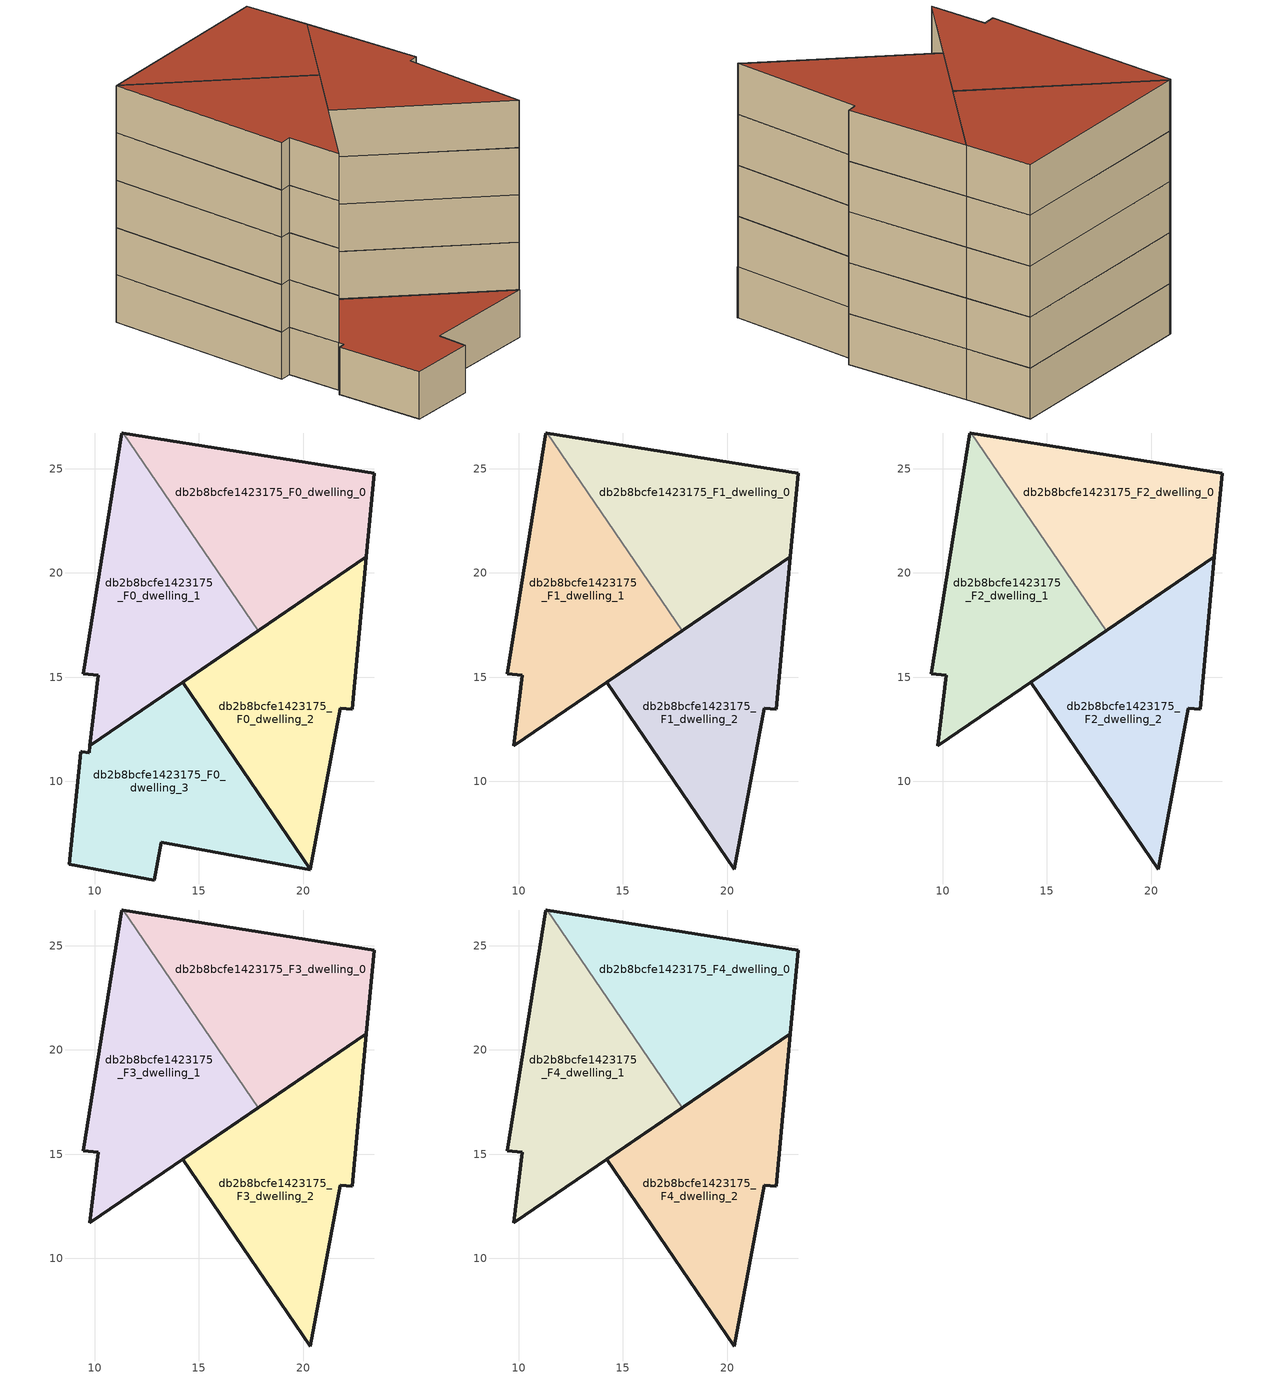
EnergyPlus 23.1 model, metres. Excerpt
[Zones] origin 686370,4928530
db2b8bcfe1423175_F0_dwelling_0
 floor ground (EU_floor_Construction): 23.04,20.78 23.4,24.79 11.37,26.7 17.85,17.23 z0
 wall outside (EU_wall_Construction): 11.37,26.7 23.4,24.79 23.04,20.78 17.85,17.23 z0:3
 wall to db2b8bcfe1423175_F0_dwelling_1 (EU_wall_Construction): 17.85,17.23 11.37,26.7 z0:3
db2b8bcfe1423175_F0_dwelling_1
 floor ground (EU_floor_Construction): 17.85,17.23 11.37,26.7 11.3,26.71 9.45,15.16 10.17,15.08 9.77,11.71 z0
 wall outside (EU_wall_Construction): 17.85,17.23 9.77,11.71 10.17,15.08 9.45,15.16 11.3,26.71 11.37,26.7 z0:3
db2b8bcfe1423175_F0_dwelling_2
 floor ground (EU_floor_Construction): 20.35,5.79 21.78,13.5 22.36,13.45 23.04,20.78 14.22,14.75 z0
 wall outside (EU_wall_Construction): 14.22,14.75 23.04,20.78 22.36,13.45 21.78,13.5 20.35,5.79 14.22,14.75 z0:3
db2b8bcfe1423175_F0_dwelling_3
 floor ground (EU_floor_Construction): 20.34,5.76 20.35,5.79 14.22,14.75 9.77,11.71 9.73,11.38 9.37,11.43 9.33,11.43 9.33,11.4 8.78,6.03 12.86,5.27 13.2,7.09 z0
 wall outside (EU_wall_Construction): 13.2,7.09 12.86,5.27 8.78,6.03 9.33,11.4 9.33,11.43 9.37,11.43 9.73,11.38 9.77,11.71 14.22,14.75 20.35,5.79 20.34,5.76 13.2,7.09 z0:3
 roof outside (EU_roof_Construction): 14.22,14.75 20.35,5.79 20.34,5.76 13.2,7.09 12.86,5.27 8.78,6.03 9.33,11.4 9.33,11.43 9.37,11.43 9.73,11.38 9.77,11.71 z3
db2b8bcfe1423175_F1_dwelling_0
 floor to db2b8bcfe1423175_F0_dwelling_0 (EU_floor_Construction): 23.04,20.78 23.4,24.79 11.37,26.7 17.85,17.23 z3
 wall outside (EU_wall_Construction): 11.37,26.7 23.4,24.79 23.04,20.78 17.85,17.23 z3:6
 wall to db2b8bcfe1423175_F1_dwelling_1 (EU_wall_Construction): 17.85,17.23 11.37,26.7 z3:6
db2b8bcfe1423175_F1_dwelling_1
 floor to db2b8bcfe1423175_F0_dwelling_1 (EU_floor_Construction): 17.85,17.23 11.37,26.7 11.29,26.71 9.45,15.16 10.17,15.08 9.77,11.71 z3
 wall outside (EU_wall_Construction): 17.85,17.23 9.77,11.71 10.17,15.08 9.45,15.16 11.3,26.71 11.37,26.7 z3:6
db2b8bcfe1423175_F1_dwelling_2
 floor to db2b8bcfe1423175_F0_dwelling_2 (EU_floor_Construction): 20.35,5.79 21.78,13.5 22.36,13.45 23.04,20.78 14.22,14.75 z3
 wall outside (EU_wall_Construction): 14.22,14.75 23.04,20.78 22.36,13.45 21.78,13.5 20.35,5.79 14.22,14.75 z3:6
db2b8bcfe1423175_F2_dwelling_0
 floor to db2b8bcfe1423175_F1_dwelling_0 (EU_floor_Construction): 23.04,20.78 23.4,24.79 11.37,26.7 17.85,17.23 z6
 wall outside (EU_wall_Construction): 11.37,26.7 23.4,24.79 23.04,20.78 17.85,17.23 z6:9
 wall to db2b8bcfe1423175_F2_dwelling_1 (EU_wall_Construction): 17.85,17.23 11.37,26.7 z6:9
db2b8bcfe1423175_F2_dwelling_1
 floor to db2b8bcfe1423175_F1_dwelling_1 (EU_floor_Construction): 17.85,17.23 11.37,26.7 11.29,26.71 9.45,15.16 10.17,15.08 9.77,11.71 z6
 wall outside (EU_wall_Construction): 17.85,17.23 9.77,11.71 10.17,15.08 9.45,15.16 11.3,26.71 11.37,26.7 z6:9
db2b8bcfe1423175_F2_dwelling_2
 floor to db2b8bcfe1423175_F1_dwelling_2 (EU_floor_Construction): 20.35,5.79 21.78,13.5 22.36,13.45 23.04,20.78 14.22,14.75 z6
 wall outside (EU_wall_Construction): 14.22,14.75 23.04,20.78 22.36,13.45 21.78,13.5 20.35,5.79 14.22,14.75 z6:9
db2b8bcfe1423175_F3_dwelling_0
 floor to db2b8bcfe1423175_F2_dwelling_0 (EU_floor_Construction): 23.04,20.78 23.4,24.79 11.37,26.7 17.85,17.23 z9
 wall outside (EU_wall_Construction): 11.37,26.7 23.4,24.79 23.04,20.78 17.85,17.23 z9:12
 wall to db2b8bcfe1423175_F3_dwelling_1 (EU_wall_Construction): 17.85,17.23 11.37,26.7 z9:12
db2b8bcfe1423175_F3_dwelling_1
 floor to db2b8bcfe1423175_F2_dwelling_1 (EU_floor_Construction): 17.85,17.23 11.37,26.7 11.29,26.71 9.45,15.16 10.17,15.08 9.77,11.71 z9
 wall outside (EU_wall_Construction): 17.85,17.23 9.77,11.71 10.17,15.08 9.45,15.16 11.3,26.71 11.37,26.7 z9:12
db2b8bcfe1423175_F3_dwelling_2
 floor to db2b8bcfe1423175_F2_dwelling_2 (EU_floor_Construction): 20.35,5.79 21.78,13.5 22.36,13.45 23.04,20.78 14.22,14.75 z9
 wall outside (EU_wall_Construction): 14.22,14.75 23.04,20.78 22.36,13.45 21.78,13.5 20.35,5.79 14.22,14.75 z9:12
db2b8bcfe1423175_F4_dwelling_0
 floor to db2b8bcfe1423175_F3_dwelling_0 (EU_floor_Construction): 23.04,20.78 23.4,24.79 11.37,26.7 17.85,17.23 z12
 wall outside (EU_wall_Construction): 11.37,26.7 23.4,24.79 23.04,20.78 17.85,17.23 z12:15
 wall to db2b8bcfe1423175_F4_dwelling_1 (EU_wall_Construction): 17.85,17.23 11.37,26.7 z12:15
 roof outside (EU_roof_Construction): 23.4,24.79 23.04,20.78 17.85,17.23 11.37,26.7 z15
db2b8bcfe1423175_F4_dwelling_1
 floor to db2b8bcfe1423175_F3_dwelling_1 (EU_floor_Construction): 17.85,17.23 11.37,26.7 11.29,26.71 9.45,15.16 10.17,15.08 9.77,11.71 z12
 wall outside (EU_wall_Construction): 17.85,17.23 9.77,11.71 10.17,15.08 9.45,15.16 11.3,26.71 11.37,26.7 z12:15
 roof outside (EU_roof_Construction): 11.37,26.7 17.85,17.23 9.77,11.71 10.17,15.08 9.45,15.16 11.3,26.71 z15
db2b8bcfe1423175_F4_dwelling_2
 floor to db2b8bcfe1423175_F3_dwelling_2 (EU_floor_Construction): 20.35,5.79 21.78,13.5 22.36,13.45 23.04,20.78 14.22,14.75 z12
 wall outside (EU_wall_Construction): 14.22,14.75 23.04,20.78 22.36,13.45 21.78,13.5 20.35,5.79 14.22,14.75 z12:15
 roof outside (EU_roof_Construction): 23.04,20.78 22.36,13.45 21.78,13.5 20.35,5.79 14.22,14.75 z15
[Building]
EU S2 Campaign: North Axis=0; Terrain=City; Solar Distribution=FullExterior
[Site:Location]
Bologna: Latitude=44.5; Longitude=11.25; Time Zone=1; Elevation=37
[SizingPeriod:WeatherFileDays]
AnnualSizingPeriod: Begin Month=1; Begin Day of Month=1; End Month=12; End Day of Month=31; Day of Week for Start Day=Monday; Use Weather File Daylight Saving Period=No; Use Weather File Rain and Snow Indicators=No
[MATERIAL]
EU_InternalMass_Material: Roughness=MediumRough; Thickness=0.1; Conductivity=1; Density=1800; Specific Heat=900; Thermal Absorptance=0.9; Solar Absorptance=0.7; Visible Absorptance=0.7
[MATERIAL:NOMASS] Roughness=MediumRough; Thermal Absorptance=0.9; Solar Absorptance=0.7; Visible Absorptance=0.7
Name | Thermal Resistance
EU_wall_NoMass | 0.905828
EU_roof_NoMass | 0.37593
EU_floor_NoMass | 0.67114
[CONSTRUCTION]
EU_wall_Construction: EU_wall_NoMass
EU_roof_Construction: EU_roof_NoMass
EU_floor_Construction: EU_floor_NoMass
EU_InternalMass_Construction: EU_InternalMass_Material
[ZONE] Type=1; Multiplier=1; Ceiling Height=autocalculate; Floor Area=autocalculate; Part of Total Floor Area=Yes
Name | Volume
db2b8bcfe1423175_F0_dwelling_0; db2b8bcfe1423175_F1_dwelling_0; db2b8bcfe1423175_F2_dwelling_0; db2b8bcfe1423175_F3_dwelling_0; db2b8bcfe1423175_F4_dwelling_0; db2b8bcfe1423175_F0_dwelling_1; db2b8bcfe1423175_F1_dwelling_1; db2b8bcfe1423175_F2_dwelling_1; db2b8bcfe1423175_F3_dwelling_1; db2b8bcfe1423175_F4_dwelling_1 | 181.532
db2b8bcfe1423175_F0_dwelling_2; db2b8bcfe1423175_F1_dwelling_2; db2b8bcfe1423175_F2_dwelling_2; db2b8bcfe1423175_F3_dwelling_2; db2b8bcfe1423175_F4_dwelling_2 | 181.541
db2b8bcfe1423175_F0_dwelling_3 | 181.519
[INTERNALMASS] Construction=EU_InternalMass_Construction
Name | Zone or ZoneList | Surface Area
db2b8bcfe1423175_F0_dwelling_0_EU_InternalMass | db2b8bcfe1423175_F0_dwelling_0 | 60.5105
db2b8bcfe1423175_F0_dwelling_1_EU_InternalMass | db2b8bcfe1423175_F0_dwelling_1 | 60.5127
db2b8bcfe1423175_F0_dwelling_2_EU_InternalMass | db2b8bcfe1423175_F0_dwelling_2 | 60.5153
db2b8bcfe1423175_F0_dwelling_3_EU_InternalMass | db2b8bcfe1423175_F0_dwelling_3 | 60.5063
db2b8bcfe1423175_F1_dwelling_0_EU_InternalMass | db2b8bcfe1423175_F1_dwelling_0 | 80.6802
db2b8bcfe1423175_F1_dwelling_1_EU_InternalMass | db2b8bcfe1423175_F1_dwelling_1 | 80.6782
db2b8bcfe1423175_F1_dwelling_2_EU_InternalMass | db2b8bcfe1423175_F1_dwelling_2 | 80.6849
db2b8bcfe1423175_F2_dwelling_0_EU_InternalMass | db2b8bcfe1423175_F2_dwelling_0 | 80.6802
db2b8bcfe1423175_F2_dwelling_1_EU_InternalMass | db2b8bcfe1423175_F2_dwelling_1 | 80.6782
db2b8bcfe1423175_F2_dwelling_2_EU_InternalMass | db2b8bcfe1423175_F2_dwelling_2 | 80.6849
db2b8bcfe1423175_F3_dwelling_0_EU_InternalMass | db2b8bcfe1423175_F3_dwelling_0 | 80.6802
db2b8bcfe1423175_F3_dwelling_1_EU_InternalMass | db2b8bcfe1423175_F3_dwelling_1 | 80.6782
db2b8bcfe1423175_F3_dwelling_2_EU_InternalMass | db2b8bcfe1423175_F3_dwelling_2 | 80.6849
db2b8bcfe1423175_F4_dwelling_0_EU_InternalMass | db2b8bcfe1423175_F4_dwelling_0 | 80.6802
db2b8bcfe1423175_F4_dwelling_1_EU_InternalMass | db2b8bcfe1423175_F4_dwelling_1 | 80.6782
db2b8bcfe1423175_F4_dwelling_2_EU_InternalMass | db2b8bcfe1423175_F4_dwelling_2 | 80.6849
[OTHEREQUIPMENT] Fuel Type=Electricity; Design Level Calculation Method=Watts/Area; Power per Zone Floor Area=1; Fraction Latent=0; Fraction Radiant=0; Fraction Lost=0; Carbon Dioxide Generation Rate=0; EndUse Subcategory=EU_Step8_InternalGains
Name | Zone or ZoneList or Space or SpaceList | Schedule
EU_Step8_InternalGain_db2b8bcfe1423175_F0_dwelling_0_f000 | db2b8bcfe1423175_F0_dwelling_0 | EU_Step8_GainSchedule_db2b8bcfe1423175_F0_dwelling_0_f000
EU_Step8_InternalGain_db2b8bcfe1423175_F0_dwelling_1_f000 | db2b8bcfe1423175_F0_dwelling_1 | EU_Step8_GainSchedule_db2b8bcfe1423175_F0_dwelling_1_f000
EU_Step8_InternalGain_db2b8bcfe1423175_F0_dwelling_2_f000 | db2b8bcfe1423175_F0_dwelling_2 | EU_Step8_GainSchedule_db2b8bcfe1423175_F0_dwelling_2_f000
EU_Step8_InternalGain_db2b8bcfe1423175_F0_dwelling_3_f000 | db2b8bcfe1423175_F0_dwelling_3 | EU_Step8_GainSchedule_db2b8bcfe1423175_F0_dwelling_3_f000
EU_Step8_InternalGain_db2b8bcfe1423175_F1_dwelling_0_f000 | db2b8bcfe1423175_F1_dwelling_0 | EU_Step8_GainSchedule_db2b8bcfe1423175_F1_dwelling_0_f000
EU_Step8_InternalGain_db2b8bcfe1423175_F1_dwelling_1_f000 | db2b8bcfe1423175_F1_dwelling_1 | EU_Step8_GainSchedule_db2b8bcfe1423175_F1_dwelling_1_f000
EU_Step8_InternalGain_db2b8bcfe1423175_F1_dwelling_2_f000 | db2b8bcfe1423175_F1_dwelling_2 | EU_Step8_GainSchedule_db2b8bcfe1423175_F1_dwelling_2_f000
EU_Step8_InternalGain_db2b8bcfe1423175_F2_dwelling_0_f000 | db2b8bcfe1423175_F2_dwelling_0 | EU_Step8_GainSchedule_db2b8bcfe1423175_F2_dwelling_0_f000
EU_Step8_InternalGain_db2b8bcfe1423175_F2_dwelling_1_f000 | db2b8bcfe1423175_F2_dwelling_1 | EU_Step8_GainSchedule_db2b8bcfe1423175_F2_dwelling_1_f000
EU_Step8_InternalGain_db2b8bcfe1423175_F2_dwelling_2_f000 | db2b8bcfe1423175_F2_dwelling_2 | EU_Step8_GainSchedule_db2b8bcfe1423175_F2_dwelling_2_f000
EU_Step8_InternalGain_db2b8bcfe1423175_F3_dwelling_0_f000 | db2b8bcfe1423175_F3_dwelling_0 | EU_Step8_GainSchedule_db2b8bcfe1423175_F3_dwelling_0_f000
EU_Step8_InternalGain_db2b8bcfe1423175_F3_dwelling_1_f000 | db2b8bcfe1423175_F3_dwelling_1 | EU_Step8_GainSchedule_db2b8bcfe1423175_F3_dwelling_1_f000
EU_Step8_InternalGain_db2b8bcfe1423175_F3_dwelling_2_f000 | db2b8bcfe1423175_F3_dwelling_2 | EU_Step8_GainSchedule_db2b8bcfe1423175_F3_dwelling_2_f000
EU_Step8_InternalGain_db2b8bcfe1423175_F4_dwelling_0_f000 | db2b8bcfe1423175_F4_dwelling_0 | EU_Step8_GainSchedule_db2b8bcfe1423175_F4_dwelling_0_f000
EU_Step8_InternalGain_db2b8bcfe1423175_F4_dwelling_1_f000 | db2b8bcfe1423175_F4_dwelling_1 | EU_Step8_GainSchedule_db2b8bcfe1423175_F4_dwelling_1_f000
EU_Step8_InternalGain_db2b8bcfe1423175_F4_dwelling_2_f000 | db2b8bcfe1423175_F4_dwelling_2 | EU_Step8_GainSchedule_db2b8bcfe1423175_F4_dwelling_2_f000
[ZONEVENTILATION:DESIGNFLOWRATE] Schedule=EU_AlwaysOn; Design Flow Rate Calculation Method=AirChanges/Hour; Air Changes per Hour=0.73129; Ventilation Type=Natural; Fan Pressure Rise=0; Fan Total Efficiency=1; Constant Term Coefficient=1; Temperature Term Coefficient=0; Velocity Term Coefficient=0; Velocity Squared Term Coefficient=0; Minimum Indoor Temperature=-100; Maximum Indoor Temperature=100; Delta Temperature=-100; Minimum Outdoor Temperature=-100; Maximum Outdoor Temperature=100; Maximum Wind Speed=40
Name | Zone or ZoneList or Space or SpaceList
EU_ConstantAir_db2b8bcfe1423175_F0_dwelling_0 | db2b8bcfe1423175_F0_dwelling_0
EU_ConstantAir_db2b8bcfe1423175_F0_dwelling_1 | db2b8bcfe1423175_F0_dwelling_1
EU_ConstantAir_db2b8bcfe1423175_F0_dwelling_2 | db2b8bcfe1423175_F0_dwelling_2
EU_ConstantAir_db2b8bcfe1423175_F0_dwelling_3 | db2b8bcfe1423175_F0_dwelling_3
EU_ConstantAir_db2b8bcfe1423175_F1_dwelling_0 | db2b8bcfe1423175_F1_dwelling_0
EU_ConstantAir_db2b8bcfe1423175_F1_dwelling_1 | db2b8bcfe1423175_F1_dwelling_1
EU_ConstantAir_db2b8bcfe1423175_F1_dwelling_2 | db2b8bcfe1423175_F1_dwelling_2
EU_ConstantAir_db2b8bcfe1423175_F2_dwelling_0 | db2b8bcfe1423175_F2_dwelling_0
EU_ConstantAir_db2b8bcfe1423175_F2_dwelling_1 | db2b8bcfe1423175_F2_dwelling_1
EU_ConstantAir_db2b8bcfe1423175_F2_dwelling_2 | db2b8bcfe1423175_F2_dwelling_2
EU_ConstantAir_db2b8bcfe1423175_F3_dwelling_0 | db2b8bcfe1423175_F3_dwelling_0
EU_ConstantAir_db2b8bcfe1423175_F3_dwelling_1 | db2b8bcfe1423175_F3_dwelling_1
EU_ConstantAir_db2b8bcfe1423175_F3_dwelling_2 | db2b8bcfe1423175_F3_dwelling_2
EU_ConstantAir_db2b8bcfe1423175_F4_dwelling_0 | db2b8bcfe1423175_F4_dwelling_0
EU_ConstantAir_db2b8bcfe1423175_F4_dwelling_1 | db2b8bcfe1423175_F4_dwelling_1
EU_ConstantAir_db2b8bcfe1423175_F4_dwelling_2 | db2b8bcfe1423175_F4_dwelling_2
[HVACTEMPLATE:THERMOSTAT] Constant Heating Setpoint=20; Constant Cooling Setpoint=50
EU_HeatOnly_db2b8bcfe1423175_F0_dwelling_0; EU_HeatOnly_db2b8bcfe1423175_F0_dwelling_1; EU_HeatOnly_db2b8bcfe1423175_F0_dwelling_2; EU_HeatOnly_db2b8bcfe1423175_F0_dwelling_3; EU_HeatOnly_db2b8bcfe1423175_F1_dwelling_0; EU_HeatOnly_db2b8bcfe1423175_F1_dwelling_1; EU_HeatOnly_db2b8bcfe1423175_F1_dwelling_2; EU_HeatOnly_db2b8bcfe1423175_F2_dwelling_0; EU_HeatOnly_db2b8bcfe1423175_F2_dwelling_1; EU_HeatOnly_db2b8bcfe1423175_F2_dwelling_2; EU_HeatOnly_db2b8bcfe1423175_F3_dwelling_0; EU_HeatOnly_db2b8bcfe1423175_F3_dwelling_1; EU_HeatOnly_db2b8bcfe1423175_F3_dwelling_2; EU_HeatOnly_db2b8bcfe1423175_F4_dwelling_0; EU_HeatOnly_db2b8bcfe1423175_F4_dwelling_1; EU_HeatOnly_db2b8bcfe1423175_F4_dwelling_2
[HVACTEMPLATE:ZONE:IDEALLOADSAIRSYSTEM] System Availability Schedule=EU_AlwaysOn; Maximum Heating Supply Air Temperature=50; Minimum Cooling Supply Air Temperature=13; Maximum Heating Supply Air Humidity Ratio=0.0156; Minimum Cooling Supply Air Humidity Ratio=0.0077; Heating Limit=NoLimit; Cooling Limit=NoLimit; Heating Availability Schedule=EU_AlwaysOn; Cooling Availability Schedule=EU_CoolingOff; Dehumidification Control Type=ConstantSensibleHeatRatio; Cooling Sensible Heat Ratio=0.7; Dehumidification Setpoint=60; Humidification Control Type=None; Humidification Setpoint=30; Outdoor Air Method=None; Outdoor Air Flow Rate per Person=0.00944; Outdoor Air Flow Rate per Zone Floor Area=0; Outdoor Air Flow Rate per Zone=0; Demand Controlled Ventilation Type=None; Outdoor Air Economizer Type=NoEconomizer; Heat Recovery Type=None; Sensible Heat Recovery Effectiveness=0.7; Latent Heat Recovery Effectiveness=0.65
Name | Template Thermostat
db2b8bcfe1423175_F0_dwelling_0 | EU_HeatOnly_db2b8bcfe1423175_F0_dwelling_0
db2b8bcfe1423175_F0_dwelling_1 | EU_HeatOnly_db2b8bcfe1423175_F0_dwelling_1
db2b8bcfe1423175_F0_dwelling_2 | EU_HeatOnly_db2b8bcfe1423175_F0_dwelling_2
db2b8bcfe1423175_F0_dwelling_3 | EU_HeatOnly_db2b8bcfe1423175_F0_dwelling_3
db2b8bcfe1423175_F1_dwelling_0 | EU_HeatOnly_db2b8bcfe1423175_F1_dwelling_0
db2b8bcfe1423175_F1_dwelling_1 | EU_HeatOnly_db2b8bcfe1423175_F1_dwelling_1
db2b8bcfe1423175_F1_dwelling_2 | EU_HeatOnly_db2b8bcfe1423175_F1_dwelling_2
db2b8bcfe1423175_F2_dwelling_0 | EU_HeatOnly_db2b8bcfe1423175_F2_dwelling_0
db2b8bcfe1423175_F2_dwelling_1 | EU_HeatOnly_db2b8bcfe1423175_F2_dwelling_1
db2b8bcfe1423175_F2_dwelling_2 | EU_HeatOnly_db2b8bcfe1423175_F2_dwelling_2
db2b8bcfe1423175_F3_dwelling_0 | EU_HeatOnly_db2b8bcfe1423175_F3_dwelling_0
db2b8bcfe1423175_F3_dwelling_1 | EU_HeatOnly_db2b8bcfe1423175_F3_dwelling_1
db2b8bcfe1423175_F3_dwelling_2 | EU_HeatOnly_db2b8bcfe1423175_F3_dwelling_2
db2b8bcfe1423175_F4_dwelling_0 | EU_HeatOnly_db2b8bcfe1423175_F4_dwelling_0
db2b8bcfe1423175_F4_dwelling_1 | EU_HeatOnly_db2b8bcfe1423175_F4_dwelling_1
db2b8bcfe1423175_F4_dwelling_2 | EU_HeatOnly_db2b8bcfe1423175_F4_dwelling_2
[SIZING:ZONE] Zone Cooling Design Supply Air Temperature Input Method=SupplyAirTemperature; Zone Cooling Design Supply Air Temperature=13; Zone Heating Design Supply Air Temperature Input Method=SupplyAirTemperature; Zone Heating Design Supply Air Temperature=50; Zone Cooling Design Supply Air Humidity Ratio=0.008; Zone Heating Design Supply Air Humidity Ratio=0.008; Cooling Design Air Flow Method=DesignDay; Cooling Design Air Flow Rate=0; Cooling Minimum Air Flow per Zone Floor Area=0.000762; Cooling Minimum Air Flow=0; Cooling Minimum Air Flow Fraction=0.2; Heating Design Air Flow Method=DesignDay; Heating Design Air Flow Rate=0; Heating Maximum Air Flow per Zone Floor Area=0.002032; Heating Maximum Air Flow=0.141576; Heating Maximum Air Flow Fraction=0.3; Account for Dedicated Outdoor Air System=No; Dedicated Outdoor Air System Control Strategy=NeutralSupplyAir; Dedicated Outdoor Air Low Setpoint Temperature for Design=autosize; Dedicated Outdoor Air High Setpoint Temperature for Design=autosize; Zone Load Sizing Method=Sensible Load Only No Latent Load; Zone Latent Cooling Design Supply Air Humidity Ratio Input Method=HumidityRatioDifference; Zone Cooling Design Supply Air Humidity Ratio Difference=0.005; Zone Latent Heating Design Supply Air Humidity Ratio Input Method=HumidityRatioDifference; Zone Humidification Design Supply Air Humidity Ratio Difference=0.005
db2b8bcfe1423175_F0_dwelling_0; db2b8bcfe1423175_F0_dwelling_1; db2b8bcfe1423175_F0_dwelling_2; db2b8bcfe1423175_F0_dwelling_3; db2b8bcfe1423175_F1_dwelling_0; db2b8bcfe1423175_F1_dwelling_1; db2b8bcfe1423175_F1_dwelling_2; db2b8bcfe1423175_F2_dwelling_0; db2b8bcfe1423175_F2_dwelling_1; db2b8bcfe1423175_F2_dwelling_2; db2b8bcfe1423175_F3_dwelling_0; db2b8bcfe1423175_F3_dwelling_1; db2b8bcfe1423175_F3_dwelling_2; db2b8bcfe1423175_F4_dwelling_0; db2b8bcfe1423175_F4_dwelling_1; db2b8bcfe1423175_F4_dwelling_2
[SCHEDULE:CONSTANT]
Name | Hourly Value
EU_AlwaysOn | 1
EU_CoolingOff | 0
[SCHEDULE:FILE] Column Number=1; Rows to Skip at Top=0; Number of Hours of Data=8760; Column Separator=Comma; Interpolate to Timestep=No; Minutes per Item=60; Adjust Schedule for Daylight Savings=Yes
Name | File
EU_Step8_GainSchedule_db2b8bcfe1423175_F0_dwelling_0_f000 | ../../schedules/db2b8bcfe1423175/db2b8bcfe1423175_F0_dwelling_0_f000_gain.csv
EU_Step8_GainSchedule_db2b8bcfe1423175_F0_dwelling_1_f000 | ../../schedules/db2b8bcfe1423175/db2b8bcfe1423175_F0_dwelling_1_f000_gain.csv
EU_Step8_GainSchedule_db2b8bcfe1423175_F0_dwelling_2_f000 | ../../schedules/db2b8bcfe1423175/db2b8bcfe1423175_F0_dwelling_2_f000_gain.csv
EU_Step8_GainSchedule_db2b8bcfe1423175_F0_dwelling_3_f000 | ../../schedules/db2b8bcfe1423175/db2b8bcfe1423175_F0_dwelling_3_f000_gain.csv
EU_Step8_GainSchedule_db2b8bcfe1423175_F1_dwelling_0_f000 | ../../schedules/db2b8bcfe1423175/db2b8bcfe1423175_F1_dwelling_0_f000_gain.csv
EU_Step8_GainSchedule_db2b8bcfe1423175_F1_dwelling_1_f000 | ../../schedules/db2b8bcfe1423175/db2b8bcfe1423175_F1_dwelling_1_f000_gain.csv
EU_Step8_GainSchedule_db2b8bcfe1423175_F1_dwelling_2_f000 | ../../schedules/db2b8bcfe1423175/db2b8bcfe1423175_F1_dwelling_2_f000_gain.csv
EU_Step8_GainSchedule_db2b8bcfe1423175_F2_dwelling_0_f000 | ../../schedules/db2b8bcfe1423175/db2b8bcfe1423175_F2_dwelling_0_f000_gain.csv
EU_Step8_GainSchedule_db2b8bcfe1423175_F2_dwelling_1_f000 | ../../schedules/db2b8bcfe1423175/db2b8bcfe1423175_F2_dwelling_1_f000_gain.csv
EU_Step8_GainSchedule_db2b8bcfe1423175_F2_dwelling_2_f000 | ../../schedules/db2b8bcfe1423175/db2b8bcfe1423175_F2_dwelling_2_f000_gain.csv
EU_Step8_GainSchedule_db2b8bcfe1423175_F3_dwelling_0_f000 | ../../schedules/db2b8bcfe1423175/db2b8bcfe1423175_F3_dwelling_0_f000_gain.csv
EU_Step8_GainSchedule_db2b8bcfe1423175_F3_dwelling_1_f000 | ../../schedules/db2b8bcfe1423175/db2b8bcfe1423175_F3_dwelling_1_f000_gain.csv
EU_Step8_GainSchedule_db2b8bcfe1423175_F3_dwelling_2_f000 | ../../schedules/db2b8bcfe1423175/db2b8bcfe1423175_F3_dwelling_2_f000_gain.csv
EU_Step8_GainSchedule_db2b8bcfe1423175_F4_dwelling_0_f000 | ../../schedules/db2b8bcfe1423175/db2b8bcfe1423175_F4_dwelling_0_f000_gain.csv
EU_Step8_GainSchedule_db2b8bcfe1423175_F4_dwelling_1_f000 | ../../schedules/db2b8bcfe1423175/db2b8bcfe1423175_F4_dwelling_1_f000_gain.csv
EU_Step8_GainSchedule_db2b8bcfe1423175_F4_dwelling_2_f000 | ../../schedules/db2b8bcfe1423175/db2b8bcfe1423175_F4_dwelling_2_f000_gain.csv
